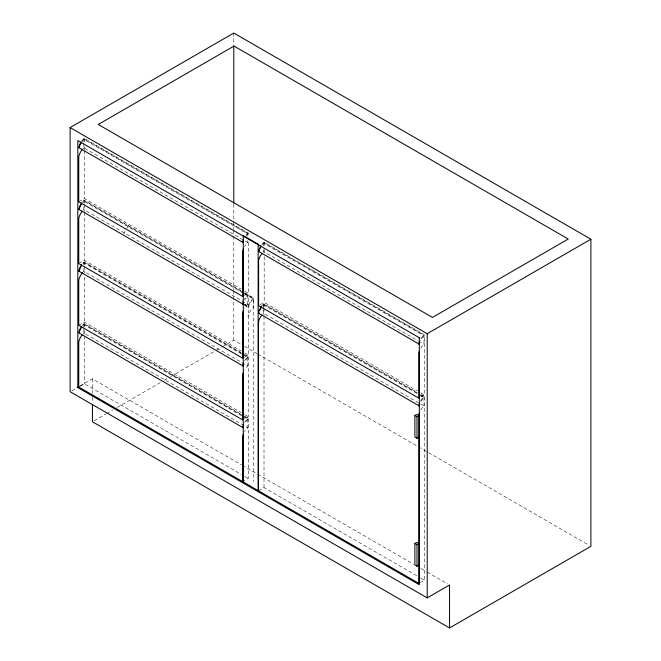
<?xml version="1.0" encoding="UTF-8"?>
<svg xmlns="http://www.w3.org/2000/svg" width="661" height="661" viewBox="0 0 661 661"><rect width="100%" height="100%" fill="white"/><g stroke="black" fill="none" stroke-linecap="round" stroke-linejoin="round"><path stroke-width="0.5" stroke-dasharray="3.31 2.48" d="M247.834 235.96L247.834 234.093L83.873 139.43L83.484 139.802A9.585 5.536 -60 0 0 81.964 141.594M243.372 293.261L83.873 201.175L83.484 201.547A9.585 5.536 -60 0 0 82.443 202.704M241.595 353.982L83.873 262.921L83.484 263.293A9.585 5.536 -60 0 0 82.443 264.45M128.234 226.789L127.846 227.161A9.585 5.536 -60 0 0 126.805 228.318M241.595 415.728L83.873 324.667L83.484 325.038A9.585 5.536 -60 0 0 82.956 325.6M247.834 234.093L247.445 234.465A9.585 5.536 -60 0 0 246.404 235.622M420.751 348.173A10.427 6.015 -60 0 1 423.965 344.191L423.965 335.78L263.722 243.265L263.334 243.636A9.585 5.536 -60 0 0 261.814 245.429M244.264 293.781L253.312 299.003L252.923 299.375A9.585 5.536 -60 0 0 249.18 305.432M416.835 393.411L263.541 304.911L263.152 305.275A9.585 5.536 -60 0 0 262.12 306.44M242.488 354.503L247.834 357.584L247.445 357.956A9.585 5.536 -60 0 0 244.644 361.807M242.488 416.248L247.834 419.33L247.445 419.702A9.585 5.536 -60 0 0 244.644 423.552M423.965 335.78L423.577 336.152A9.585 5.536 -60 0 0 420.421 340.729M420.396 395.468L423.965 397.525L423.577 397.897A9.585 5.536 -60 0 0 420.421 402.475M81.625 141.231A10.427 6.015 -60 0 1 83.873 138.711L84.335 138.446L248.296 233.11L248.296 236.167M78.758 201.803L84.335 198.581L241.166 289.121M82.708 201.63A10.427 6.015 -60 0 1 83.873 200.457L84.335 200.192L241.158 290.733M128.234 226.07L128.697 225.798M78.758 263.549L84.335 260.327L241.166 350.867M82.708 263.375A10.427 6.015 -60 0 1 83.873 262.202L84.335 261.938L241.166 352.478M78.758 325.295L84.335 322.072L241.166 412.613M82.154 325.774A10.427 6.015 -60 0 1 83.873 323.948L84.335 323.683L241.166 414.224M246.107 235.2A10.427 6.015 -60 0 1 247.834 233.374L248.296 233.11M261.996 244.372A10.427 6.015 -60 0 1 263.722 242.546L264.185 242.281L424.428 334.796L424.428 394.931L420.437 397.228M71.892 390.676L77.254 387.586M79.931 386.041L92.433 378.827L241.521 464.898M80.353 386.115L84.335 383.818L241.166 474.358M244.314 295.541L248.296 293.244L248.296 240.24M248.652 305.432A10.427 6.015 -60 0 1 253.312 298.285L253.774 298.012L253.774 481.638M260.203 304.713L264.185 302.416L417.306 390.816M261.822 306.018A10.427 6.015 -60 0 1 263.541 304.192L264.012 303.92L417.298 392.419M94.209 420.751L105.768 414.075M106.652 413.563L112.874 409.969M117.319 407.407L160.887 382.256M164.44 380.199L167.109 378.662M170.662 376.613L215.114 350.941M216.007 350.429L221.336 347.356M222.228 346.843L233.787 340.167L240.926 344.29M244.314 357.287L248.296 354.99L248.296 294.856L247.834 295.12A10.427 6.015 -60 0 0 244.628 299.103M244.628 360.848A10.427 6.015 -60 0 1 247.834 356.866L248.296 356.601L248.296 416.736L244.314 419.033M244.628 422.594A10.427 6.015 -60 0 1 247.834 418.611L248.296 418.347L248.296 478.481L244.314 480.778M420.751 339.043A10.427 6.015 -60 0 1 423.965 335.061L424.428 334.796M258.426 490.768L264.012 487.545L417.298 576.045M420.751 400.789A10.427 6.015 -60 0 1 423.965 396.807L424.428 396.542L424.428 580.168L420.437 582.465M83.873 138.711L247.834 233.374M263.722 242.546L423.965 335.061M83.873 143.173L83.873 147.841L247.834 242.504A10.427 6.015 -60 0 0 244.628 246.487M263.722 249.808L263.722 251.676L417.727 340.589M418.62 341.109L423.965 344.191M244.735 291.187L248.296 293.244M420.867 392.874L424.428 394.931M244.727 292.79L253.774 298.012M420.859 394.477L424.428 396.542M83.873 200.457L243.372 292.542M244.264 293.063L253.312 298.285M263.541 304.192L416.835 392.692M420.396 394.749L423.965 396.807M83.873 206.786L83.873 209.587L247.834 304.25A10.427 6.015 -60 0 0 244.628 308.233M263.541 309.579L263.541 313.314L419.504 403.359M420.396 403.879L423.965 405.937A10.427 6.015 -60 0 0 420.751 409.919M243.347 303.506L247.264 305.77M244.322 304.184L246.669 305.539M244.727 305.167L247.074 306.522M244.471 305.118L246.817 306.473M244.496 346.356L256.997 353.569M257.889 354.081L417.694 446.349M418.587 446.861L589.108 545.308M244.735 352.933L248.296 354.99M244.735 354.536L248.296 356.601M83.873 262.202L241.595 353.263M242.488 353.775L247.834 356.866M83.873 268.531L83.873 271.332L247.834 365.996A10.427 6.015 -60 0 0 244.628 369.978M244.735 414.67L248.296 416.736M244.735 416.281L248.296 418.347M83.873 323.948L243.38 416.042M244.273 416.554L247.834 418.611M83.873 329.343L83.873 333.078L247.834 427.741A10.427 6.015 -60 0 0 244.628 431.724M242.413 465.418L256.699 473.664M257.592 474.177L413.827 564.378M420.966 568.501L426.32 571.591M427.213 572.112L447.753 583.969M244.735 476.416L248.296 478.481M420.859 578.102L424.428 580.168M423.965 397.525L423.965 405.937M264.185 242.281L264.185 248.396M264.185 249.412L264.185 252.469M264.185 256.551L264.185 302.416M264.012 303.92L264.012 307.018M264.012 308.051L264.012 315.272M264.012 316.305L264.012 487.545M263.722 243.265L263.722 246.074M263.541 304.911L263.541 308.646M253.312 299.003L253.312 307.415A10.427 6.015 -60 0 0 248.652 314.562M247.834 240.637L247.834 242.504M247.834 304.25L247.834 295.839L247.445 296.211A9.585 5.536 -60 0 0 244.644 300.061M247.834 357.584L247.834 365.996M247.834 419.33L247.834 427.741M233.787 33.05L233.787 45.419M233.787 204.125L233.787 228.863M233.787 229.896L233.787 235.043M233.787 236.076L233.787 289.667M233.787 290.7L233.787 340.167M92.433 378.827L92.433 393.138M92.433 397.228L92.433 402.342M84.335 138.446L84.335 142.52M84.335 146.602L84.335 149.659M84.335 150.675L84.335 198.581M84.335 200.192L84.335 203.249M84.335 204.266L84.335 211.404M84.335 212.421L84.335 260.327M84.335 261.938L84.335 264.995M84.335 266.011L84.335 273.15M84.335 277.223L84.335 322.072M84.335 323.683L84.335 326.741M84.335 330.814L84.335 334.896M84.335 335.912L84.335 383.818M83.873 139.43L83.873 142.239M83.873 201.175L83.873 203.051M83.873 262.921L83.873 264.797M83.873 324.667L83.873 328.41M123.871 233.953A9.585 5.536 -60 0 1 125.441 230.309M262.946 313.884A10.427 6.015 -60 0 1 263.541 313.314M263.128 252.238A10.427 6.015 -60 0 1 263.722 251.676M82.708 149.014A10.427 6.015 -60 0 1 83.873 147.841M83.278 210.148A10.427 6.015 -60 0 1 83.873 209.587M83.278 271.894A10.427 6.015 -60 0 1 83.873 271.332M83.278 333.64A10.427 6.015 -60 0 1 83.873 333.078"/><path stroke-width="0.99" d="M79.386 147.106L79.51 146.593A9.585 5.536 -60 0 1 79.741 145.858M79.386 332.343L79.51 331.83A9.585 5.536 -60 0 1 79.741 331.095M243.471 241.257L243.157 242.513L79.204 147.857A0.983 0.57 -60 0 1 78.758 147.469A10.427 6.015 -60 0 1 81.129 141.95M259.236 250.94L259.36 250.428M243.471 364.748L243.157 366.004L79.204 271.349A0.983 0.57 -60 0 1 78.758 270.952A10.427 6.015 -60 0 1 81.625 264.722M243.471 426.494L243.157 427.75L79.204 333.094A0.983 0.57 -60 0 1 78.758 332.698A10.427 6.015 -60 0 1 81.625 326.468M243.537 303.73L243.157 304.258L79.204 209.603L79.576 209.066M79.204 271.349L79.51 270.085A9.585 5.536 -60 0 1 79.741 269.349M79.204 333.094L79.576 332.557M419.297 403.954A10.427 6.015 -60 0 0 418.843 405.557A0.983 0.57 -60 0 0 419.289 405.945L258.872 313.331L259.252 312.802M449.538 627.95L449.538 584.993L427.213 597.883L70.107 391.709L70.107 127.548L233.787 33.05L590.893 239.224L590.893 546.341L449.538 627.95L92.433 421.776L92.433 404.392M77.254 387.586L79.039 386.553M70.107 127.548L427.213 333.722L590.893 239.224M414.893 415.562L416.752 414.488L418.843 415.695L416.984 416.769L414.893 415.562L414.893 437.037L416.984 438.251L418.843 437.177M414.893 543.524L416.752 542.45L418.843 543.656L416.984 544.73L414.893 543.524L414.893 564.998L416.984 566.204L418.843 565.13M427.213 333.722L427.213 597.883M416.984 416.769L416.984 438.251M416.984 544.73L416.984 566.204M233.787 46.452L233.787 203.101M248.404 306.241A10.427 6.015 -60 0 0 248.197 307.035A0.983 0.57 -60 0 0 248.387 307.373M243.471 301.466A10.427 6.015 -60 0 0 242.719 303.87A0.983 0.57 -60 0 0 243.157 304.258M79.51 208.339A9.585 5.536 -60 0 1 79.741 207.604M80.014 206.86A9.585 5.536 -60 0 1 80.336 206.125M80.692 205.406A9.585 5.536 -60 0 1 81.51 204.001M248.197 316.165A10.427 6.015 -60 0 1 248.404 315.363M261.822 315.14A10.427 6.015 -60 0 0 258.426 322.072L258.426 490.768L418.843 583.382L418.843 414.687A10.427 6.015 -60 0 1 419.297 413.084M261.293 306.704A10.427 6.015 -60 0 0 258.426 312.942A0.983 0.57 -60 0 0 258.872 313.331M259.69 310.596A9.585 5.536 -60 0 1 260.004 309.86M260.36 309.133A9.585 5.536 -60 0 1 260.748 308.423M261.178 307.737A9.585 5.536 -60 0 1 261.632 307.076M260.979 245.785A10.427 6.015 -60 0 0 258.608 251.296A0.983 0.57 -60 0 0 259.046 251.692L419.289 344.199A0.983 0.57 -60 0 1 418.843 343.811A10.427 6.015 -60 0 1 419.297 342.208M243.157 242.513A0.983 0.57 -60 0 1 242.719 242.124A10.427 6.015 -60 0 1 243.471 239.72M243.471 248.85A10.427 6.015 -60 0 0 242.719 251.254L242.719 296.459L78.758 201.803L78.758 156.591A10.427 6.015 -60 0 1 82.154 149.667M261.996 253.502A10.427 6.015 -60 0 0 258.608 260.426L258.608 305.638L418.843 398.153L418.843 352.941A10.427 6.015 -60 0 1 419.297 351.338M80.014 145.114A9.585 5.536 -60 0 1 80.336 144.379M80.692 143.66A9.585 5.536 -60 0 1 81.08 142.95M259.864 248.949A9.585 5.536 -60 0 1 260.178 248.214M260.533 247.495A9.585 5.536 -60 0 1 260.93 246.784M81.625 202.977A10.427 6.015 -60 0 0 78.758 209.215A0.983 0.57 -60 0 0 79.204 209.603M243.471 310.596A10.427 6.015 -60 0 0 242.719 313L242.719 358.204L78.758 263.549L78.758 218.337A10.427 6.015 -60 0 1 82.154 211.413M82.708 272.506A10.427 6.015 -60 0 0 78.758 280.082L78.758 325.295L242.719 419.95L242.719 374.746A10.427 6.015 -60 0 1 243.471 372.341M243.471 363.211A10.427 6.015 -60 0 0 242.719 365.616A0.983 0.57 -60 0 0 243.157 366.004M80.014 268.606A9.585 5.536 -60 0 1 80.336 267.87M80.692 267.151A9.585 5.536 -60 0 1 81.08 266.441M243.471 434.087A10.427 6.015 -60 0 0 242.719 436.491L242.719 481.695L78.758 387.04L78.758 341.828A10.427 6.015 -60 0 1 82.154 334.904M243.471 424.957A10.427 6.015 -60 0 0 242.719 427.361A0.983 0.57 -60 0 0 243.157 427.75M80.014 330.351A9.585 5.536 -60 0 1 80.336 329.616M80.692 328.897A9.585 5.536 -60 0 1 81.08 328.187M234.035 46.08L98.258 124.466L432.459 317.42L568.237 239.026L234.035 46.08M258.145 244.157L243.265 235.572L243.265 482.009L258.145 490.602L258.145 244.157M419.314 337.746L77.816 140.586L77.816 387.569L419.314 584.729L419.314 337.746"/></g></svg>
